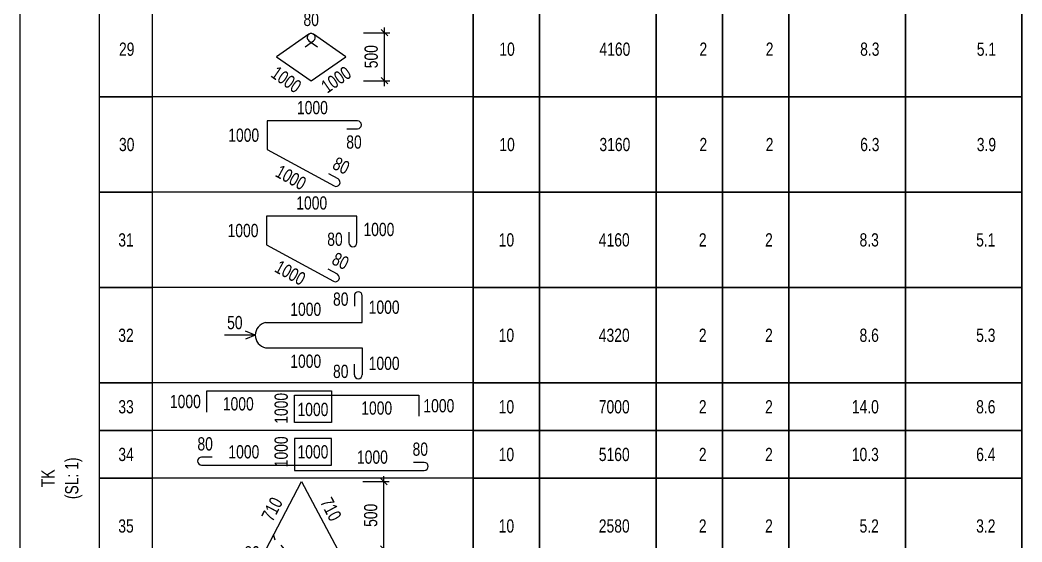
# Model space of a CAD drawing. Header units: millimetres. Extents: x -2123450 to -961021, y -260876 to 649159.
# Drawn here: x -1221121 to -1220932, y 632124.4 to 632222.9 of the extents above; entities that cross this region are included whole.
import ezdxf
from ezdxf.enums import TextEntityAlignment as Align

# ---------------------------------------------------------------- set-up
doc = ezdxf.new("R2010")
doc.units = ezdxf.units.MM
doc.header["$LTSCALE"] = 1000
doc.header["$MEASUREMENT"] = 0
doc.layers.get('0').update_dxf_attribs({"linetype": 'CONTINUOUS'})
for name, color, linetype in [('KCS_DIM', 1, 'CONTINUOUS'), ('KCS_STEEL', 4, 'CONTINUOUS'), ('KCS_TEXT_TK', 2, 'CONTINUOUS'), ('KCS_THONGKE', 5, 'CONTINUOUS')]:
    doc.layers.add(name, color=color, linetype=linetype)
doc.styles.add('KCS_SMTEXT', font='arial.ttf', dxfattribs={"width": 0.7})

# ---------------------------------------------------------------- blocks, each defined once
blk = doc.blocks.new('TK_30')
at = {"layer": 'KCS_DIM'}
for p, q in [((49.78, 12.11), (54.73, 12.11)), ((53.73, 2.04), (53.73, 13.11)), ((49.78, 3.04), (54.73, 3.04))]:
    blk.add_line(p, q, dxfattribs=at)
at = {"layer": 'KCS_DIM', "color": 2}
for p, q in [((54.35, 11.5), (53.12, 12.73)), ((54.35, 2.43), (53.12, 3.66))]:
    blk.add_line(p, q, dxfattribs=at)
at = {"layer": 'KCS_STEEL'}
for p, q in [((39.48, 11.8), (33.39, 7.58)), ((46.46, 7.58), (40.37, 11.8)), ((38.77, 9.41), (40.38, 10.6)), ((39.47, 10.6), (41.08, 9.41)), ((33.39, 7.58), (39.92, 3.04)), ((39.92, 3.04), (46.46, 7.58))]:
    blk.add_line(p, q, dxfattribs=at)
for centre, start, end in [((39.92, 11.2), 53.3602, 233.3602), ((39.93, 11.2), 306.6398, 126.6398)]:
    blk.add_arc(centre, 0.75, start, end, dxfattribs=at)
at = {"layer": 'KCS_TEXT_TK'}
for p, q in [((-15, 0), (-15, 18)), ((0, 0), (0, 18)), ((10, 0), (10, 18)), ((70.5, 0), (70.5, 18)), ((83, 0), (83, 18)), ((105, 0), (105, 18)), ((117.5, 0), (117.5, 18)), ((130, 0), (130, 18)), ((152, 0), (152, 18)), ((174, 0), (174, 18))]:
    blk.add_line(p, q, dxfattribs=at)
at = {"layer": 'KCS_THONGKE'}
blk.add_line((174, 0), (0, 0), dxfattribs=at)
at = {"layer": 'KCS_TEXT_TK', "style": 'KCS_SMTEXT', "width": 0.75}
for tag, p in [('M', (39.92, 14.61)), ('SH', (5.12, 9)), ('DK', (76.87, 9))]:
    blk.add_attdef(tag, text='', height=2.5, dxfattribs=at).set_placement(p, align=Align.MIDDLE)
for tag, p in [('DAI', (100.12, 9)), ('SL1', (114.62, 9)), ('SLA', (127.12, 9)), ('DT', (147.12, 9)), ('TL', (169.12, 9))]:
    blk.add_attdef(tag, text='', height=2.5, dxfattribs=at).set_placement(p, align=Align.MIDDLE_RIGHT)
blk.add_attdef('H', text='', height=2.5, rotation=90, dxfattribs=at).set_placement((51.23, 7.58), align=Align.MIDDLE_CENTER)
for rotation, p in [(325.2401, (35.23, 3.26)), (34.7599, (44.62, 3.26))]:
    blk.add_attdef('L1', text='', height=2.5, rotation=rotation, dxfattribs=at).set_placement(p, align=Align.MIDDLE)
blk = doc.blocks.new('TK_31')
at = {"layer": 'KCS_STEEL'}
for p, q in [((31.63, 13.47), (31.63, 8.08)), ((48.66, 13.47), (31.63, 13.47)), ((46.66, 11.97), (48.66, 11.97)), ((31.63, 8.08), (44.27, 1.19)), ((44.99, 2.5), (43.23, 3.46))]:
    blk.add_line(p, q, dxfattribs=at)
for centre, start, end in [((48.66, 12.72), 270, 90), ((44.63, 1.84), 241.3978, 61.3978)]:
    blk.add_arc(centre, 0.75, start, end, dxfattribs=at)
at = {"layer": 'KCS_TEXT_TK'}
for p, q in [((-15, 0), (-15, 18)), ((0, 0), (0, 18)), ((10, 0), (10, 18)), ((70.5, 0), (70.5, 18)), ((83, 0), (83, 18)), ((105, 0), (105, 18)), ((117.5, 0), (117.5, 18)), ((130, 0), (130, 18)), ((152, 0), (152, 18)), ((174, 0), (174, 18))]:
    blk.add_line(p, q, dxfattribs=at)
at = {"layer": 'KCS_THONGKE'}
blk.add_line((174, 0), (0, 0), dxfattribs=at)
at = {"layer": 'KCS_TEXT_TK', "style": 'KCS_SMTEXT', "width": 0.75}
for tag, p in [('L3', (40.15, 15.97)), ('SH', (5.12, 9)), ('M', (47.99, 9.47)), ('DK', (76.87, 9))]:
    blk.add_attdef(tag, text='', height=2.5, dxfattribs=at).set_placement(p, align=Align.MIDDLE)
for tag, p in [('L2', (30.1, 10.77)), ('DAI', (100.12, 9)), ('SL1', (114.62, 9)), ('SLA', (127.12, 9)), ('DT', (147.12, 9)), ('TL', (169.12, 9))]:
    blk.add_attdef(tag, text='', height=2.5, dxfattribs=at).set_placement(p, align=Align.MIDDLE_RIGHT)
for tag, rotation, p in [('M', 334.2262, (45.59, 5.02)), ('L1', 331.3978, (36.11, 2.79))]:
    blk.add_attdef(tag, text='', height=2.5, rotation=rotation, dxfattribs=at).set_placement(p, align=Align.MIDDLE)
blk = doc.blocks.new('TK_32')
at = {"layer": 'KCS_STEEL'}
for p, q in [((48.54, 13.47), (31.51, 13.47)), ((31.51, 13.47), (31.51, 8.08)), ((48.54, 8.47), (48.54, 13.47)), ((47.04, 10.47), (47.04, 8.47)), ((31.51, 8.08), (44.14, 1.19)), ((44.86, 2.5), (43.1, 3.46))]:
    blk.add_line(p, q, dxfattribs=at)
for centre, start, end in [((47.79, 8.47), 180, 0), ((44.5, 1.84), 241.3978, 61.3978)]:
    blk.add_arc(centre, 0.75, start, end, dxfattribs=at)
at = {"layer": 'KCS_TEXT_TK'}
for p, q in [((-15, 0), (-15, 18)), ((0, 0), (0, 18)), ((10, 0), (10, 18)), ((70.5, 0), (70.5, 18)), ((83, 0), (83, 18)), ((105, 0), (105, 18)), ((117.5, 0), (117.5, 18)), ((130, 0), (130, 18)), ((152, 0), (152, 18)), ((174, 0), (174, 18))]:
    blk.add_line(p, q, dxfattribs=at)
at = {"layer": 'KCS_THONGKE'}
blk.add_line((174, 0), (0, 0), dxfattribs=at)
at = {"layer": 'KCS_TEXT_TK', "style": 'KCS_SMTEXT', "width": 0.75}
for tag, p in [('L3', (40.02, 15.97)), ('SH', (5, 9)), ('DK', (76.75, 9))]:
    blk.add_attdef(tag, text='', height=2.5, dxfattribs=at).set_placement(p, align=Align.MIDDLE)
for tag, p in [('L2', (29.97, 10.77)), ('M', (45.87, 9.12)), ('DAI', (100, 9)), ('SL1', (114.5, 9)), ('SLA', (127, 9)), ('DT', (147, 9)), ('TL', (169, 9))]:
    blk.add_attdef(tag, text='', height=2.5, dxfattribs=at).set_placement(p, align=Align.MIDDLE_RIGHT)
blk.add_attdef('L4', text='', height=2.5, dxfattribs=at).set_placement((49.78, 10.97), align=Align.MIDDLE_LEFT)
for tag, rotation, p in [('M', 334.2262, (45.46, 5.02)), ('L1', 331.3978, (35.98, 2.79))]:
    blk.add_attdef(tag, text='', height=2.5, rotation=rotation, dxfattribs=at).set_placement(p, align=Align.MIDDLE)
blk = doc.blocks.new('TK_33')
at = {"layer": 'KCS_DIM'}
for q in [(27.55, 9.76), (23.56, 9), (27.55, 8.24)]:
    blk.add_line((29.37, 9), q, dxfattribs=at)
at = {"layer": 'KCS_STEEL'}
for p, q in [((48.06, 16.46), (48.06, 14.46)), ((49.56, 11.4), (49.56, 16.46)), ((31.31, 11.4), (49.56, 11.4)), ((31.31, 6.6), (49.56, 6.6)), ((49.56, 6.6), (49.56, 1.54)), ((48.06, 1.54), (48.06, 3.54))]:
    blk.add_line(p, q, dxfattribs=at)
for centre, radius, start, end in [((48.81, 16.46), 0.75, 0, 180), ((31.83, 9), 2.45, 102.1388, 257.8612), ((48.81, 1.54), 0.75, 180, 0)]:
    blk.add_arc(centre, radius, start, end, dxfattribs=at)
at = {"layer": 'KCS_TEXT_TK'}
for p, q in [((-15, 0), (-15, 18)), ((0, 0), (0, 18)), ((10, 0), (10, 18)), ((70.5, 0), (70.5, 18)), ((83, 0), (83, 18)), ((105, 0), (105, 18)), ((117.5, 0), (117.5, 18)), ((130, 0), (130, 18)), ((152, 0), (152, 18)), ((174, 0), (174, 18))]:
    blk.add_line(p, q, dxfattribs=at)
at = {"layer": 'KCS_THONGKE'}
blk.add_line((174, 0), (0, 0), dxfattribs=at)
at = {"layer": 'KCS_TEXT_TK', "style": 'KCS_SMTEXT', "width": 0.75}
for tag, p in [('M', (46.95, 15.82)), ('DAI', (100, 9)), ('SL1', (114.5, 9)), ('SLA', (127, 9)), ('DT', (147, 9)), ('TL', (169, 9)), ('M', (46.95, 2.18))]:
    blk.add_attdef(tag, text='', height=2.5, dxfattribs=at).set_placement(p, align=Align.MIDDLE_RIGHT)
for tag, p in [('L1', (38.89, 13.9)), ('R', (25.52, 11.39)), ('SH', (5, 9)), ('DK', (76.75, 9)), ('L1', (38.89, 4.1))]:
    blk.add_attdef(tag, text='', height=2.5, dxfattribs=at).set_placement(p, align=Align.MIDDLE)
for p in [(50.77, 14.3), (50.77, 3.7)]:
    blk.add_attdef('L2', text='', height=2.5, dxfattribs=at).set_placement(p, align=Align.MIDDLE_LEFT)
blk = doc.blocks.new('TK_34')
at = {"layer": 'KCS_STEEL'}
for p, q in [((20.25, 7.5), (43.75, 7.5)), ((20.25, 3.5), (20.25, 7.5)), ((36.75, 6.7), (60.25, 6.7)), ((36.75, 1.5), (36.75, 6.7)), ((43.75, 7.5), (43.75, 1.5)), ((60.25, 6.7), (60.25, 2.7)), ((43.75, 1.5), (36.75, 1.5))]:
    blk.add_line(p, q, dxfattribs=at)
at = {"layer": 'KCS_TEXT_TK'}
for p, q in [((-15, 0), (-15, 9)), ((0, 0), (0, 9)), ((10, 0), (10, 9)), ((70.5, 0), (70.5, 9)), ((83, 0), (83, 9)), ((105, 0), (105, 9)), ((117.5, 0), (117.5, 9)), ((130, 0), (130, 9)), ((152, 0), (152, 9)), ((174, 0), (174, 9))]:
    blk.add_line(p, q, dxfattribs=at)
at = {"layer": 'KCS_THONGKE'}
blk.add_line((174, 0), (0, 0), dxfattribs=at)
at = {"layer": 'KCS_TEXT_TK', "style": 'KCS_SMTEXT', "width": 0.75}
for tag, p in [('SH', (5, 4.5)), ('L2', (26.17, 5.06)), ('DK', (76.75, 4.5)), ('L4', (40.25, 4)), ('L2', (52.28, 4.26))]:
    blk.add_attdef(tag, text='', height=2.5, dxfattribs=at).set_placement(p, align=Align.MIDDLE)
for tag, p in [('L1', (19.11, 5.5)), ('DAI', (100, 4.5)), ('SL1', (114.5, 4.5)), ('SLA', (127, 4.5)), ('DT', (147, 4.5)), ('TL', (169, 4.5))]:
    blk.add_attdef(tag, text='', height=2.5, dxfattribs=at).set_placement(p, align=Align.MIDDLE_RIGHT)
blk.add_attdef('L1', text='', height=2.5, dxfattribs=at).set_placement((61.09, 4.7), align=Align.MIDDLE_LEFT)
blk.add_attdef('L3', text='', height=2.5, rotation=90, dxfattribs=at).set_placement((34.25, 4.2), align=Align.MIDDLE_CENTER)
blk = doc.blocks.new('TK_35')
at = {"layer": 'KCS_STEEL'}
for p, q in [((43.75, 7.5), (36.75, 7.5)), ((36.75, 7.5), (36.75, 1.5)), ((43.75, 2.5), (43.75, 7.5)), ((21.25, 4), (19.25, 4)), ((19.25, 2.5), (43.75, 2.5)), ((61.25, 3), (59.25, 3)), ((36.75, 1.5), (61.25, 1.5))]:
    blk.add_line(p, q, dxfattribs=at)
for centre, start, end in [((19.25, 3.25), 90, 270), ((61.25, 2.25), 270, 90)]:
    blk.add_arc(centre, 0.75, start, end, dxfattribs=at)
at = {"layer": 'KCS_TEXT_TK'}
for p, q in [((-15, 0), (-15, 9)), ((0, 0), (0, 9)), ((10, 0), (10, 9)), ((70.5, 0), (70.5, 9)), ((83, 0), (83, 9)), ((105, 0), (105, 9)), ((117.5, 0), (117.5, 9)), ((130, 0), (130, 9)), ((152, 0), (152, 9)), ((174, 0), (174, 9))]:
    blk.add_line(p, q, dxfattribs=at)
at = {"layer": 'KCS_THONGKE'}
blk.add_line((174, 0), (0, 0), dxfattribs=at)
at = {"layer": 'KCS_TEXT_TK', "style": 'KCS_SMTEXT', "width": 0.75}
for tag, p in [('M', (19.93, 6.5)), ('SH', (5, 4.5)), ('L1', (27.22, 5)), ('L3', (40.25, 5)), ('M', (60.5, 5.5)), ('DK', (76.75, 4.5)), ('L1', (51.48, 4))]:
    blk.add_attdef(tag, text='', height=2.5, dxfattribs=at).set_placement(p, align=Align.MIDDLE)
blk.add_attdef('L2', text='', height=2.5, rotation=90, dxfattribs=at).set_placement((34.25, 5), align=Align.MIDDLE_CENTER)
for tag, p in [('DAI', (100, 4.5)), ('SL1', (114.5, 4.5)), ('SLA', (127, 4.5)), ('DT', (147, 4.5)), ('TL', (169, 4.5))]:
    blk.add_attdef(tag, text='', height=2.5, dxfattribs=at).set_placement(p, align=Align.MIDDLE_RIGHT)
blk = doc.blocks.new('TK_36')
at = {"layer": 'KCS_DIM'}
for p, q in [((49.69, 17.39), (54.63, 17.39)), ((53.64, 3.63), (53.64, 18.39)), ((49.69, 4.63), (54.63, 4.63))]:
    blk.add_line(p, q, dxfattribs=at)
at = {"layer": 'KCS_DIM', "color": 2}
for p, q in [((54.25, 16.77), (53.02, 18)), ((54.25, 4.02), (53.02, 5.25))]:
    blk.add_line(p, q, dxfattribs=at)
at = {"layer": 'KCS_STEEL'}
for p, q in [((31.41, 4.63), (38.09, 17.39)), ((38.09, 17.39), (44.86, 4.63)), ((31.41, 4.63), (32.79, 7.27)), ((32.79, 7.27), (33.05, 6.38)), ((34.88, 4.63), (31.41, 4.63)), ((44.86, 4.63), (31.41, 4.63)), ((34.88, 4.63), (34.25, 5.36))]:
    blk.add_line(p, q, dxfattribs=at)
at = {"layer": 'KCS_TEXT_TK'}
for p, q in [((-15, 0), (-15, 18)), ((0, 0), (0, 18)), ((10, 0), (10, 18)), ((70.5, 0), (70.5, 18)), ((83, 0), (83, 18)), ((105, 0), (105, 18)), ((117.5, 0), (117.5, 18)), ((130, 0), (130, 18)), ((152, 0), (152, 18)), ((174, 0), (174, 18))]:
    blk.add_line(p, q, dxfattribs=at)
at = {"layer": 'KCS_THONGKE'}
blk.add_line((174, 0), (0, 0), dxfattribs=at)
at = {"layer": 'KCS_TEXT_TK', "style": 'KCS_SMTEXT', "width": 0.75}
for rotation, p in [(62.3365, (32.54, 12.17)), (297.6635, (43.65, 12.17))]:
    blk.add_attdef('L2', text='', height=2.5, rotation=rotation, dxfattribs=at).set_placement(p, align=Align.MIDDLE)
blk.add_attdef('H', text='', height=2.5, rotation=90, dxfattribs=at).set_placement((51.14, 11.01), align=Align.MIDDLE_CENTER)
for tag, p in [('SH', (5, 9)), ('DK', (76.75, 9)), ('L1', (38.14, 2.13))]:
    blk.add_attdef(tag, text='', height=2.5, dxfattribs=at).set_placement(p, align=Align.MIDDLE)
for tag, p in [('DAI', (100, 9)), ('SL1', (114.5, 9)), ('SLA', (127, 9)), ('DT', (147, 9)), ('TL', (169, 9)), ('M', (30.23, 3.93))]:
    blk.add_attdef(tag, text='', height=2.5, dxfattribs=at).set_placement(p, align=Align.MIDDLE_RIGHT)

msp = doc.modelspace()

# ---------------------------------------------------------------- linework, layer by layer
at = {"layer": 'KCS_TEXT_TK', "color": 38}
for p, q in [((-1221120.97, 631776.4), (-1221120.97, 632487.4)), ((-1221105.97, 631776.4), (-1221105.97, 632487.4)), ((-1221095.97, 631776.4), (-1221095.97, 632487.4)), ((-1221035.47, 632487.4), (-1221035.47, 631776.4)), ((-1221022.97, 632487.4), (-1221022.97, 631776.4)), ((-1221000.97, 632487.4), (-1221000.97, 631776.4)), ((-1220988.47, 632487.4), (-1220988.47, 631776.4)), ((-1220975.97, 632487.4), (-1220975.97, 631776.4)), ((-1220953.97, 632487.4), (-1220953.97, 631776.4)), ((-1220931.97, 632487.4), (-1220931.97, 631776.4))]:
    msp.add_line(p, q, dxfattribs=at)
at = {"layer": 'KCS_TEXT_TK'}
for p, q in [((-1221120.97, 632136.4), (-1221120.97, 632145.4)), ((-1221105.97, 632136.4), (-1221105.97, 632145.4)), ((-1221095.97, 632136.4), (-1221095.97, 632145.4)), ((-1221035.47, 632136.4), (-1221035.47, 632145.4)), ((-1221022.97, 632136.4), (-1221022.97, 632145.4)), ((-1221000.97, 632136.4), (-1221000.97, 632145.4)), ((-1220988.47, 632136.4), (-1220988.47, 632145.4)), ((-1220975.97, 632136.4), (-1220975.97, 632145.4)), ((-1220953.97, 632136.4), (-1220953.97, 632145.4)), ((-1220931.97, 632136.4), (-1220931.97, 632145.4))]:
    msp.add_line(p, q, dxfattribs=at)
at = {"layer": 'KCS_THONGKE', "color": 38}
for p, q in [((-1221105.97, 632208.4), (-1221095.97, 632208.4)), ((-1221035.47, 632208.4), (-1220931.97, 632208.4)), ((-1221105.97, 632190.4), (-1221095.97, 632190.4)), ((-1221035.47, 632190.4), (-1220931.97, 632190.4)), ((-1221105.97, 632172.4), (-1221095.97, 632172.4)), ((-1221035.47, 632172.4), (-1220931.97, 632172.4)), ((-1221105.97, 632154.4), (-1221095.97, 632154.4)), ((-1221035.47, 632154.4), (-1220931.97, 632154.4)), ((-1221105.97, 632145.4), (-1221095.97, 632145.4)), ((-1221035.47, 632145.4), (-1220931.97, 632145.4)), ((-1221105.97, 632136.4), (-1221095.97, 632136.4)), ((-1221035.47, 632136.4), (-1220931.97, 632136.4))]:
    msp.add_line(p, q, dxfattribs=at)
at = {"layer": 'KCS_THONGKE'}
msp.add_line((-1220931.97, 632136.4), (-1221105.97, 632136.4), dxfattribs=at)

# ---------------------------------------------------------------- block references
ref = msp.add_blockref('TK_30', (-1221105.97, 632208.4))
ref.add_attrib('SH', '29', dxfattribs={"layer": 'KCS_TEXT_TK', "height": 2.5, "style": 'KCS_SMTEXT', "width": 0.75}).set_placement((-1221100.85, 632217.4), align=Align.MIDDLE)
ref.add_attrib('L1', '1000', dxfattribs={"layer": 'KCS_TEXT_TK', "height": 2.5, "rotation": 325.2401, "style": 'KCS_SMTEXT', "width": 0.75}).set_placement((-1221070.74, 632211.66), align=Align.MIDDLE)
ref.add_attrib('L1', '1000', dxfattribs={"layer": 'KCS_TEXT_TK', "height": 2.5, "rotation": 34.7599, "style": 'KCS_SMTEXT', "width": 0.75}).set_placement((-1221061.35, 632211.66), align=Align.MIDDLE)
ref.add_attrib('M', '80', dxfattribs={"layer": 'KCS_TEXT_TK', "height": 2.5, "style": 'KCS_SMTEXT', "width": 0.75}).set_placement((-1221066.05, 632223.01), align=Align.MIDDLE)
ref.add_attrib('H', '500', dxfattribs={"layer": 'KCS_TEXT_TK', "height": 2.5, "rotation": 90, "style": 'KCS_SMTEXT', "width": 0.75}).set_placement((-1221054.74, 632215.98), align=Align.MIDDLE_CENTER)
ref.add_attrib('DK', '10', dxfattribs={"layer": 'KCS_TEXT_TK', "height": 2.5, "style": 'KCS_SMTEXT', "width": 0.75}).set_placement((-1221029.1, 632217.4), align=Align.MIDDLE)
ref.add_attrib('DAI', '4160', dxfattribs={"layer": 'KCS_TEXT_TK', "height": 2.5, "style": 'KCS_SMTEXT', "width": 0.75}).set_placement((-1221005.85, 632217.4), align=Align.MIDDLE_RIGHT)
ref.add_attrib('SL1', '2', dxfattribs={"layer": 'KCS_TEXT_TK', "height": 2.5, "style": 'KCS_SMTEXT', "width": 0.75}).set_placement((-1220991.35, 632217.4), align=Align.MIDDLE_RIGHT)
ref.add_attrib('SLA', '2', dxfattribs={"layer": 'KCS_TEXT_TK', "height": 2.5, "style": 'KCS_SMTEXT', "width": 0.75}).set_placement((-1220978.85, 632217.4), align=Align.MIDDLE_RIGHT)
ref.add_attrib('DT', '8.3', dxfattribs={"layer": 'KCS_TEXT_TK', "height": 2.5, "style": 'KCS_SMTEXT', "width": 0.75}).set_placement((-1220958.85, 632217.4), align=Align.MIDDLE_RIGHT)
ref.add_attrib('TL', '5.1', dxfattribs={"layer": 'KCS_TEXT_TK', "height": 2.5, "style": 'KCS_SMTEXT', "width": 0.75}).set_placement((-1220936.85, 632217.4), align=Align.MIDDLE_RIGHT)
ref = msp.add_blockref('TK_31', (-1221105.97, 632190.4))
ref.add_attrib('SH', '30', dxfattribs={"layer": 'KCS_TEXT_TK', "height": 2.5, "style": 'KCS_SMTEXT', "width": 0.75}).set_placement((-1221100.85, 632199.4), align=Align.MIDDLE)
ref.add_attrib('M', '80', dxfattribs={"layer": 'KCS_TEXT_TK', "height": 2.5, "rotation": 334.2262, "style": 'KCS_SMTEXT', "width": 0.75}).set_placement((-1221060.38, 632195.42), align=Align.MIDDLE)
ref.add_attrib('L1', '1000', dxfattribs={"layer": 'KCS_TEXT_TK', "height": 2.5, "rotation": 331.3978, "style": 'KCS_SMTEXT', "width": 0.75}).set_placement((-1221069.86, 632193.19), align=Align.MIDDLE)
ref.add_attrib('L2', '1000', dxfattribs={"layer": 'KCS_TEXT_TK', "height": 2.5, "style": 'KCS_SMTEXT', "width": 0.75}).set_placement((-1221075.87, 632201.17), align=Align.MIDDLE_RIGHT)
ref.add_attrib('M', '80', dxfattribs={"layer": 'KCS_TEXT_TK', "height": 2.5, "style": 'KCS_SMTEXT', "width": 0.75}).set_placement((-1221057.98, 632199.87), align=Align.MIDDLE)
ref.add_attrib('L3', '1000', dxfattribs={"layer": 'KCS_TEXT_TK', "height": 2.5, "style": 'KCS_SMTEXT', "width": 0.75}).set_placement((-1221065.82, 632206.37), align=Align.MIDDLE)
ref.add_attrib('DK', '10', dxfattribs={"layer": 'KCS_TEXT_TK', "height": 2.5, "style": 'KCS_SMTEXT', "width": 0.75}).set_placement((-1221029.1, 632199.4), align=Align.MIDDLE)
ref.add_attrib('DAI', '3160', dxfattribs={"layer": 'KCS_TEXT_TK', "height": 2.5, "style": 'KCS_SMTEXT', "width": 0.75}).set_placement((-1221005.85, 632199.4), align=Align.MIDDLE_RIGHT)
ref.add_attrib('SL1', '2', dxfattribs={"layer": 'KCS_TEXT_TK', "height": 2.5, "style": 'KCS_SMTEXT', "width": 0.75}).set_placement((-1220991.35, 632199.4), align=Align.MIDDLE_RIGHT)
ref.add_attrib('SLA', '2', dxfattribs={"layer": 'KCS_TEXT_TK', "height": 2.5, "style": 'KCS_SMTEXT', "width": 0.75}).set_placement((-1220978.85, 632199.4), align=Align.MIDDLE_RIGHT)
ref.add_attrib('DT', '6.3', dxfattribs={"layer": 'KCS_TEXT_TK', "height": 2.5, "style": 'KCS_SMTEXT', "width": 0.75}).set_placement((-1220958.85, 632199.4), align=Align.MIDDLE_RIGHT)
ref.add_attrib('TL', '3.9', dxfattribs={"layer": 'KCS_TEXT_TK', "height": 2.5, "style": 'KCS_SMTEXT', "width": 0.75}).set_placement((-1220936.85, 632199.4), align=Align.MIDDLE_RIGHT)
ref = msp.add_blockref('TK_32', (-1221105.97, 632172.4))
ref.add_attrib('SH', '31', dxfattribs={"layer": 'KCS_TEXT_TK', "height": 2.5, "style": 'KCS_SMTEXT', "width": 0.75}).set_placement((-1221100.98, 632181.4), align=Align.MIDDLE)
ref.add_attrib('L3', '1000', dxfattribs={"layer": 'KCS_TEXT_TK', "height": 2.5, "style": 'KCS_SMTEXT', "width": 0.75}).set_placement((-1221065.95, 632188.37), align=Align.MIDDLE)
ref.add_attrib('L1', '1000', dxfattribs={"layer": 'KCS_TEXT_TK', "height": 2.5, "rotation": 331.3978, "style": 'KCS_SMTEXT', "width": 0.75}).set_placement((-1221069.99, 632175.19), align=Align.MIDDLE)
ref.add_attrib('M', '80', dxfattribs={"layer": 'KCS_TEXT_TK', "height": 2.5, "rotation": 334.2262, "style": 'KCS_SMTEXT', "width": 0.75}).set_placement((-1221060.51, 632177.42), align=Align.MIDDLE)
ref.add_attrib('L2', '1000', dxfattribs={"layer": 'KCS_TEXT_TK', "height": 2.5, "style": 'KCS_SMTEXT', "width": 0.75}).set_placement((-1221076, 632183.17), align=Align.MIDDLE_RIGHT)
ref.add_attrib('L4', '1000', dxfattribs={"layer": 'KCS_TEXT_TK', "height": 2.5, "style": 'KCS_SMTEXT', "width": 0.75}).set_placement((-1221056.19, 632183.37), align=Align.MIDDLE_LEFT)
ref.add_attrib('M', '80', dxfattribs={"layer": 'KCS_TEXT_TK', "height": 2.5, "style": 'KCS_SMTEXT', "width": 0.75}).set_placement((-1221060.11, 632181.52), align=Align.MIDDLE_RIGHT)
ref.add_attrib('DK', '10', dxfattribs={"layer": 'KCS_TEXT_TK', "height": 2.5, "style": 'KCS_SMTEXT', "width": 0.75}).set_placement((-1221029.22, 632181.4), align=Align.MIDDLE)
ref.add_attrib('DAI', '4160', dxfattribs={"layer": 'KCS_TEXT_TK', "height": 2.5, "style": 'KCS_SMTEXT', "width": 0.75}).set_placement((-1221005.97, 632181.4), align=Align.MIDDLE_RIGHT)
ref.add_attrib('SL1', '2', dxfattribs={"layer": 'KCS_TEXT_TK', "height": 2.5, "style": 'KCS_SMTEXT', "width": 0.75}).set_placement((-1220991.47, 632181.4), align=Align.MIDDLE_RIGHT)
ref.add_attrib('SLA', '2', dxfattribs={"layer": 'KCS_TEXT_TK', "height": 2.5, "style": 'KCS_SMTEXT', "width": 0.75}).set_placement((-1220978.97, 632181.4), align=Align.MIDDLE_RIGHT)
ref.add_attrib('DT', '8.3', dxfattribs={"layer": 'KCS_TEXT_TK', "height": 2.5, "style": 'KCS_SMTEXT', "width": 0.75}).set_placement((-1220958.97, 632181.4), align=Align.MIDDLE_RIGHT)
ref.add_attrib('TL', '5.1', dxfattribs={"layer": 'KCS_TEXT_TK', "height": 2.5, "style": 'KCS_SMTEXT', "width": 0.75}).set_placement((-1220936.97, 632181.4), align=Align.MIDDLE_RIGHT)
ref = msp.add_blockref('TK_33', (-1221105.97, 632154.4))
ref.add_attrib('SH', '32', dxfattribs={"layer": 'KCS_TEXT_TK', "height": 2.5, "style": 'KCS_SMTEXT', "width": 0.75}).set_placement((-1221100.98, 632163.4), align=Align.MIDDLE)
ref.add_attrib('R', '50', dxfattribs={"layer": 'KCS_TEXT_TK', "height": 2.5, "style": 'KCS_SMTEXT', "width": 0.75}).set_placement((-1221080.45, 632165.79), align=Align.MIDDLE)
ref.add_attrib('L1', '1000', dxfattribs={"layer": 'KCS_TEXT_TK', "height": 2.5, "style": 'KCS_SMTEXT', "width": 0.75}).set_placement((-1221067.08, 632158.5), align=Align.MIDDLE)
ref.add_attrib('M', '80', dxfattribs={"layer": 'KCS_TEXT_TK', "height": 2.5, "style": 'KCS_SMTEXT', "width": 0.75}).set_placement((-1221059.02, 632156.58), align=Align.MIDDLE_RIGHT)
ref.add_attrib('L2', '1000', dxfattribs={"layer": 'KCS_TEXT_TK', "height": 2.5, "style": 'KCS_SMTEXT', "width": 0.75}).set_placement((-1221055.2, 632158.1), align=Align.MIDDLE_LEFT)
ref.add_attrib('M', '80', dxfattribs={"layer": 'KCS_TEXT_TK', "height": 2.5, "style": 'KCS_SMTEXT', "width": 0.75}).set_placement((-1221059.02, 632170.22), align=Align.MIDDLE_RIGHT)
ref.add_attrib('L1', '1000', dxfattribs={"layer": 'KCS_TEXT_TK', "height": 2.5, "style": 'KCS_SMTEXT', "width": 0.75}).set_placement((-1221067.08, 632168.3), align=Align.MIDDLE)
ref.add_attrib('L2', '1000', dxfattribs={"layer": 'KCS_TEXT_TK', "height": 2.5, "style": 'KCS_SMTEXT', "width": 0.75}).set_placement((-1221055.2, 632168.7), align=Align.MIDDLE_LEFT)
ref.add_attrib('DK', '10', dxfattribs={"layer": 'KCS_TEXT_TK', "height": 2.5, "style": 'KCS_SMTEXT', "width": 0.75}).set_placement((-1221029.22, 632163.4), align=Align.MIDDLE)
ref.add_attrib('DAI', '4320', dxfattribs={"layer": 'KCS_TEXT_TK', "height": 2.5, "style": 'KCS_SMTEXT', "width": 0.75}).set_placement((-1221005.97, 632163.4), align=Align.MIDDLE_RIGHT)
ref.add_attrib('SL1', '2', dxfattribs={"layer": 'KCS_TEXT_TK', "height": 2.5, "style": 'KCS_SMTEXT', "width": 0.75}).set_placement((-1220991.47, 632163.4), align=Align.MIDDLE_RIGHT)
ref.add_attrib('SLA', '2', dxfattribs={"layer": 'KCS_TEXT_TK', "height": 2.5, "style": 'KCS_SMTEXT', "width": 0.75}).set_placement((-1220978.97, 632163.4), align=Align.MIDDLE_RIGHT)
ref.add_attrib('DT', '8.6', dxfattribs={"layer": 'KCS_TEXT_TK', "height": 2.5, "style": 'KCS_SMTEXT', "width": 0.75}).set_placement((-1220958.97, 632163.4), align=Align.MIDDLE_RIGHT)
ref.add_attrib('TL', '5.3', dxfattribs={"layer": 'KCS_TEXT_TK', "height": 2.5, "style": 'KCS_SMTEXT', "width": 0.75}).set_placement((-1220936.97, 632163.4), align=Align.MIDDLE_RIGHT)
ref = msp.add_blockref('TK_34', (-1221105.97, 632145.4))
ref.add_attrib('SH', '33', dxfattribs={"layer": 'KCS_TEXT_TK', "height": 2.5, "style": 'KCS_SMTEXT', "width": 0.75}).set_placement((-1221100.97, 632149.9), align=Align.MIDDLE)
ref.add_attrib('L1', '1000', dxfattribs={"layer": 'KCS_TEXT_TK', "height": 2.5, "style": 'KCS_SMTEXT', "width": 0.75}).set_placement((-1221086.87, 632150.9), align=Align.MIDDLE_RIGHT)
ref.add_attrib('L2', '1000', dxfattribs={"layer": 'KCS_TEXT_TK', "height": 2.5, "style": 'KCS_SMTEXT', "width": 0.75}).set_placement((-1221079.8, 632150.46), align=Align.MIDDLE)
ref.add_attrib('L3', '1000', dxfattribs={"layer": 'KCS_TEXT_TK', "height": 2.5, "rotation": 90, "style": 'KCS_SMTEXT', "width": 0.75}).set_placement((-1221071.72, 632149.6), align=Align.MIDDLE_CENTER)
ref.add_attrib('L4', '1000', dxfattribs={"layer": 'KCS_TEXT_TK', "height": 2.5, "style": 'KCS_SMTEXT', "width": 0.75}).set_placement((-1221065.72, 632149.4), align=Align.MIDDLE)
ref.add_attrib('L2', '1000', dxfattribs={"layer": 'KCS_TEXT_TK', "height": 2.5, "style": 'KCS_SMTEXT', "width": 0.75}).set_placement((-1221053.69, 632149.66), align=Align.MIDDLE)
ref.add_attrib('L1', '1000', dxfattribs={"layer": 'KCS_TEXT_TK', "height": 2.5, "style": 'KCS_SMTEXT', "width": 0.75}).set_placement((-1221044.88, 632150.1), align=Align.MIDDLE_LEFT)
ref.add_attrib('DK', '10', dxfattribs={"layer": 'KCS_TEXT_TK', "height": 2.5, "style": 'KCS_SMTEXT', "width": 0.75}).set_placement((-1221029.22, 632149.9), align=Align.MIDDLE)
ref.add_attrib('DAI', '7000', dxfattribs={"layer": 'KCS_TEXT_TK', "height": 2.5, "style": 'KCS_SMTEXT', "width": 0.75}).set_placement((-1221005.97, 632149.9), align=Align.MIDDLE_RIGHT)
ref.add_attrib('SL1', '2', dxfattribs={"layer": 'KCS_TEXT_TK', "height": 2.5, "style": 'KCS_SMTEXT', "width": 0.75}).set_placement((-1220991.47, 632149.9), align=Align.MIDDLE_RIGHT)
ref.add_attrib('SLA', '2', dxfattribs={"layer": 'KCS_TEXT_TK', "height": 2.5, "style": 'KCS_SMTEXT', "width": 0.75}).set_placement((-1220978.97, 632149.9), align=Align.MIDDLE_RIGHT)
ref.add_attrib('DT', '14.0', dxfattribs={"layer": 'KCS_TEXT_TK', "height": 2.5, "style": 'KCS_SMTEXT', "width": 0.75}).set_placement((-1220958.97, 632149.9), align=Align.MIDDLE_RIGHT)
ref.add_attrib('TL', '8.6', dxfattribs={"layer": 'KCS_TEXT_TK', "height": 2.5, "style": 'KCS_SMTEXT', "width": 0.75}).set_placement((-1220936.97, 632149.9), align=Align.MIDDLE_RIGHT)
ref = msp.add_blockref('TK_35', (-1221105.97, 632136.4))
ref.add_attrib('SH', '34', dxfattribs={"layer": 'KCS_TEXT_TK', "height": 2.5, "style": 'KCS_SMTEXT', "width": 0.75}).set_placement((-1221100.97, 632140.9), align=Align.MIDDLE)
ref.add_attrib('L1', '1000', dxfattribs={"layer": 'KCS_TEXT_TK', "height": 2.5, "style": 'KCS_SMTEXT', "width": 0.75}).set_placement((-1221078.75, 632141.4), align=Align.MIDDLE)
ref.add_attrib('M', '80', dxfattribs={"layer": 'KCS_TEXT_TK', "height": 2.5, "style": 'KCS_SMTEXT', "width": 0.75}).set_placement((-1221086.05, 632142.9), align=Align.MIDDLE)
ref.add_attrib('L2', '1000', dxfattribs={"layer": 'KCS_TEXT_TK', "height": 2.5, "rotation": 90, "style": 'KCS_SMTEXT', "width": 0.75}).set_placement((-1221071.72, 632141.4), align=Align.MIDDLE_CENTER)
ref.add_attrib('L3', '1000', dxfattribs={"layer": 'KCS_TEXT_TK', "height": 2.5, "style": 'KCS_SMTEXT', "width": 0.75}).set_placement((-1221065.72, 632141.4), align=Align.MIDDLE)
ref.add_attrib('L1', '1000', dxfattribs={"layer": 'KCS_TEXT_TK', "height": 2.5, "style": 'KCS_SMTEXT', "width": 0.75}).set_placement((-1221054.5, 632140.4), align=Align.MIDDLE)
ref.add_attrib('M', '80', dxfattribs={"layer": 'KCS_TEXT_TK', "height": 2.5, "style": 'KCS_SMTEXT', "width": 0.75}).set_placement((-1221045.47, 632141.9), align=Align.MIDDLE)
ref.add_attrib('DK', '10', dxfattribs={"layer": 'KCS_TEXT_TK', "height": 2.5, "style": 'KCS_SMTEXT', "width": 0.75}).set_placement((-1221029.22, 632140.9), align=Align.MIDDLE)
ref.add_attrib('DAI', '5160', dxfattribs={"layer": 'KCS_TEXT_TK', "height": 2.5, "style": 'KCS_SMTEXT', "width": 0.75}).set_placement((-1221005.97, 632140.9), align=Align.MIDDLE_RIGHT)
ref.add_attrib('SL1', '2', dxfattribs={"layer": 'KCS_TEXT_TK', "height": 2.5, "style": 'KCS_SMTEXT', "width": 0.75}).set_placement((-1220991.47, 632140.9), align=Align.MIDDLE_RIGHT)
ref.add_attrib('SLA', '2', dxfattribs={"layer": 'KCS_TEXT_TK', "height": 2.5, "style": 'KCS_SMTEXT', "width": 0.75}).set_placement((-1220978.97, 632140.9), align=Align.MIDDLE_RIGHT)
ref.add_attrib('DT', '10.3', dxfattribs={"layer": 'KCS_TEXT_TK', "height": 2.5, "style": 'KCS_SMTEXT', "width": 0.75}).set_placement((-1220958.97, 632140.9), align=Align.MIDDLE_RIGHT)
ref.add_attrib('TL', '6.4', dxfattribs={"layer": 'KCS_TEXT_TK', "height": 2.5, "style": 'KCS_SMTEXT', "width": 0.75}).set_placement((-1220936.97, 632140.9), align=Align.MIDDLE_RIGHT)
ref = msp.add_blockref('TK_36', (-1221105.97, 632118.4))
ref.add_attrib('SH', '35', dxfattribs={"layer": 'KCS_TEXT_TK', "height": 2.5, "style": 'KCS_SMTEXT', "width": 0.75}).set_placement((-1221100.98, 632127.4), align=Align.MIDDLE)
ref.add_attrib('L2', '710', dxfattribs={"layer": 'KCS_TEXT_TK', "height": 2.5, "rotation": 62.3365, "style": 'KCS_SMTEXT', "width": 0.75}).set_placement((-1221073.44, 632130.57), align=Align.MIDDLE)
ref.add_attrib('M', '80', dxfattribs={"layer": 'KCS_TEXT_TK', "height": 2.5, "style": 'KCS_SMTEXT', "width": 0.75}).set_placement((-1221075.74, 632122.33), align=Align.MIDDLE_RIGHT)
ref.add_attrib('L1', '1000', dxfattribs={"layer": 'KCS_TEXT_TK', "height": 2.5, "style": 'KCS_SMTEXT', "width": 0.75}).set_placement((-1221067.84, 632120.53), align=Align.MIDDLE)
ref.add_attrib('L2', '710', dxfattribs={"layer": 'KCS_TEXT_TK', "height": 2.5, "rotation": 297.6635, "style": 'KCS_SMTEXT', "width": 0.75}).set_placement((-1221062.32, 632130.57), align=Align.MIDDLE)
ref.add_attrib('H', '500', dxfattribs={"layer": 'KCS_TEXT_TK', "height": 2.5, "rotation": 90, "style": 'KCS_SMTEXT', "width": 0.75}).set_placement((-1221054.83, 632129.41), align=Align.MIDDLE_CENTER)
ref.add_attrib('DK', '10', dxfattribs={"layer": 'KCS_TEXT_TK', "height": 2.5, "style": 'KCS_SMTEXT', "width": 0.75}).set_placement((-1221029.22, 632127.4), align=Align.MIDDLE)
ref.add_attrib('DAI', '2580', dxfattribs={"layer": 'KCS_TEXT_TK', "height": 2.5, "style": 'KCS_SMTEXT', "width": 0.75}).set_placement((-1221005.97, 632127.4), align=Align.MIDDLE_RIGHT)
ref.add_attrib('SL1', '2', dxfattribs={"layer": 'KCS_TEXT_TK', "height": 2.5, "style": 'KCS_SMTEXT', "width": 0.75}).set_placement((-1220991.47, 632127.4), align=Align.MIDDLE_RIGHT)
ref.add_attrib('SLA', '2', dxfattribs={"layer": 'KCS_TEXT_TK', "height": 2.5, "style": 'KCS_SMTEXT', "width": 0.75}).set_placement((-1220978.97, 632127.4), align=Align.MIDDLE_RIGHT)
ref.add_attrib('DT', '5.2', dxfattribs={"layer": 'KCS_TEXT_TK', "height": 2.5, "style": 'KCS_SMTEXT', "width": 0.75}).set_placement((-1220958.97, 632127.4), align=Align.MIDDLE_RIGHT)
ref.add_attrib('TL', '3.2', dxfattribs={"layer": 'KCS_TEXT_TK', "height": 2.5, "style": 'KCS_SMTEXT', "width": 0.75}).set_placement((-1220936.97, 632127.4), align=Align.MIDDLE_RIGHT)

# ---------------------------------------------------------------- texts
at = {"layer": 'KCS_TEXT_TK', "color": 4, "style": 'KCS_SMTEXT', "width": 0.75}
for s, p in [('(SL: 1)', (-1221111.22, 632136.4)), ('TK', (-1221115.72, 632136.4))]:
    msp.add_text(s, height=2.5, rotation=90, dxfattribs=at).set_placement(p, align=Align.MIDDLE_CENTER)

doc.saveas('drawing.dxf')
